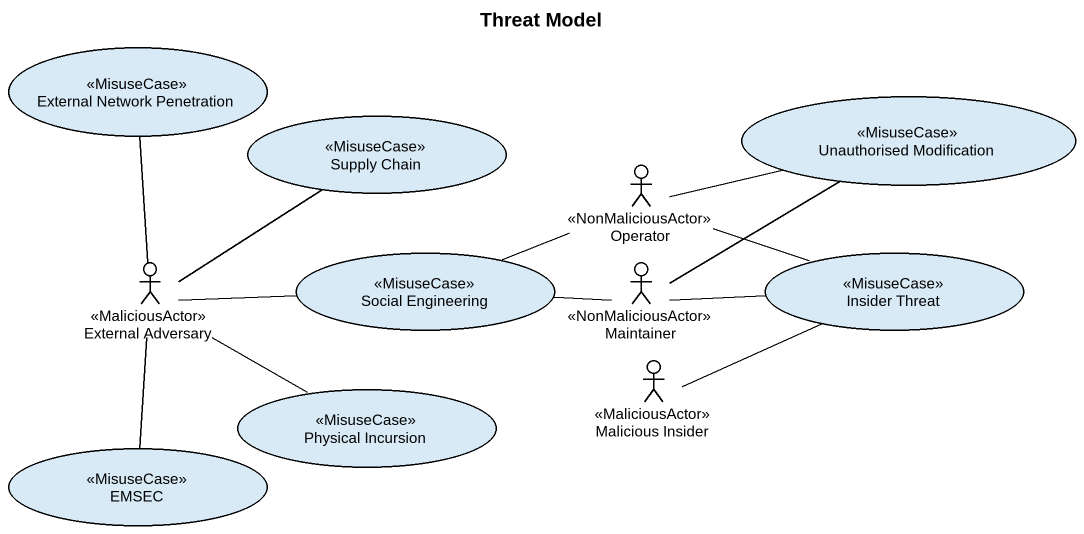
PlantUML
@startuml
title Threat Model
usecase "External Network Penetration" as External_Network_Penetration <<MisuseCase>>
usecase "Unauthorised Modification" as Unauthorised_Modification <<MisuseCase>>
usecase "Supply Chain" as Supply_Chain <<MisuseCase>>
actor Operator <<NonMaliciousActor>>
actor "External Adversary" as External_Adversary <<MaliciousActor>>
usecase "Social Engineering" as Social_Engineering <<MisuseCase>>
actor Maintainer <<NonMaliciousActor>>
usecase "Insider Threat" as Insider_Threat <<MisuseCase>>
usecase "Physical Incursion" as Physical_Incursion <<MisuseCase>>
actor "Malicious Insider" as Malicious_Insider <<MaliciousActor>>
usecase EMSEC <<MisuseCase>>
Operator -right- Unauthorised_Modification
Operator -right- Insider_Threat
External_Adversary -up- External_Network_Penetration
External_Adversary -up- Supply_Chain
External_Adversary -right- Social_Engineering
External_Adversary -right- Physical_Incursion
External_Adversary -- EMSEC
Social_Engineering -right- Operator
Social_Engineering -right- Maintainer
Maintainer -up- Unauthorised_Modification
Maintainer -right- Insider_Threat
Malicious_Insider -right- Insider_Threat
@enduml
